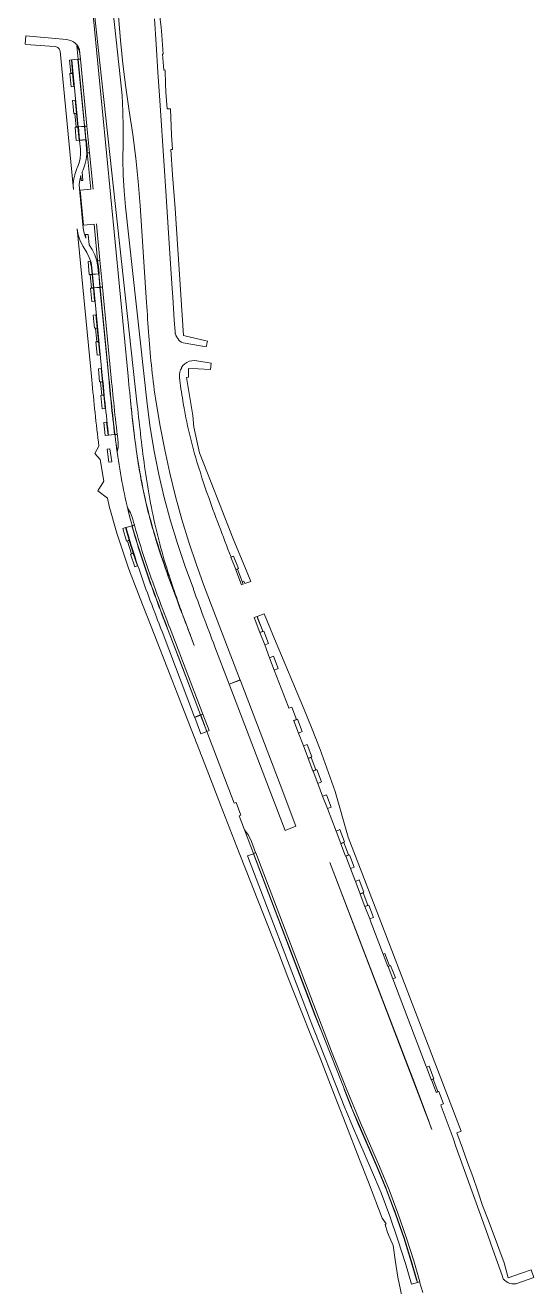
# Model space of a CAD drawing. Header units: metres. Extents: x 105146 to 106170, y 111783 to 118163.
# Drawn here: x 105867.2 to 106067.1, y 116842.4 to 117338.6 of the extents above; entities that cross this region are included whole.
import ezdxf

# ---------------------------------------------------------------- set-up
doc = ezdxf.new("R2010")
doc.units = ezdxf.units.M
doc.layers.add('20-EP-ZONA-DURA', color=253, linetype='CONTINUOUS', lineweight=13)
doc.layers.add('20-EP-ZONA-VERDE', color=84, linetype='CONTINUOUS', lineweight=13)

msp = doc.modelspace()

# ---------------------------------------------------------------- linework, layer by layer
at = {"layer": '20-EP-ZONA-DURA'}
for points in [[(105920.0545, 117343.0961), (105920.6301, 117337.6611), (105920.7547, 117336.3543), (105921.4351, 117327.2285), (105921.1321, 117327.1921), (105921.7041, 117320.9531), (105922.1319, 117320.9963), (105922.1641, 117320.6781), (105922.3111, 117315.6671), (105922.4771, 117312.2391), (105922.9501, 117305.6497), (105924.3111, 117305.7131), (105924.7291, 117295.3011), (105925.0705, 117289.6699), (105924.3971, 117289.6291), (105925.1391, 117279.7851), (105926.0921, 117266.5481), (105929.4421, 117216.5021), (105938.8661, 117214.2585), (105938.6439, 117213.3259), (105938.5957, 117213.1319), (105938.3639, 117212.0646), (105930.0431, 117213.5037), (105929.3415, 117213.6783), (105928.6725, 117213.9522), (105928.0499, 117214.3197), (105927.4869, 117214.7732), (105927.4621, 117215.0146), (105927.4563, 117215.0459), (105927.4457, 117215.0758), (105927.4304, 117215.1037), (105927.411, 117215.1289), (105927.2861, 117215.2659), (105927.1657, 117215.4088), (105927.054, 117215.552), (105926.947, 117215.7007), (105926.8454, 117215.8539), (105926.7489, 117216.0123), (105926.6602, 117216.171), (105926.5762, 117216.3361), (105926.5, 117216.5011), (105926.4292, 117216.6711), (105926.365, 117216.8437), (105926.3082, 117217.0164), (105926.2575, 117217.1927), (105926.2134, 117217.3716), (105926.1762, 117217.5519), (105926.1464, 117217.7309), (105926.1228, 117217.9157), (105926.1064, 117218.1005), (105925.7967, 117222.6053), (105925.4926, 117227.1129), (105925.1945, 117231.6211), (105924.9749, 117234.973), (105924.2041, 117246.7405), (105922.4645, 117273.3016), (105921.8107, 117283.2804), (105920.1245, 117309.0252), (105919.4028, 117320.0458), (105918.6809, 117331.0674), (105918.0273, 117341.046)], [(106015.7831, 116836.2583), (106013.6571, 116846.1757), (106012.7583, 116852.1113), (106011.7969, 116858.6589), (106009.6335, 116863.7957), (106008.6921, 116866.9143), (106009.0181, 116867.1655), (106007.5691, 116869.4473), (106002.0881, 116883.5557), (105998.5891, 116892.4967), (105993.1847, 116906.4071), (105987.8303, 116920.1929), (105983.2117, 116932.0659), (105979.4897, 116941.3479), (105975.9621, 116950.3245), (105970.4787, 116964.2263), (105966.7767, 116973.8341), (105958.6003, 116994.5347), (105954.0719, 117006.1795), (105951.3593, 117013.0991), (105945.8459, 117027.2909), (105944.0337, 117031.9003), (105938.6683, 117045.5365), (105936.5899, 117050.9077), (105928.7391, 117071.0993), (105925.1151, 117080.5661), (105917.8661, 117099.1381), (105912.4351, 117113.1271), (105911.7539, 117114.8677), (105907.9261, 117124.6501), (105903.2651, 117138.7881), (105900.2631, 117149.4801), (105899.5435, 117152.5815), (105895.8289, 117155.4161), (105898.1069, 117159.2363), (105896.6943, 117167.8133), (105894.5691, 117170.1189), (105896.2173, 117172.9585), (105896.0007, 117174.6185), (105895.7917, 117176.2757), (105895.5895, 117177.9297), (105895.3939, 117179.5803), (105895.2043, 117181.2279), (105895.0201, 117182.8719), (105894.8409, 117184.5127), (105894.6663, 117186.1499), (105894.4957, 117187.7837), (105894.3289, 117189.4137), (105894.1651, 117191.0401), (105894.0039, 117192.6627), (105893.8455, 117194.2759), (105893.6881, 117195.8929), (105893.5321, 117197.5063), (105893.3769, 117199.1155), (105887.6501, 117258.5017), (105888.0685, 117256.0896), (105888.8456, 117253.768), (105889.9637, 117251.5901), (105891.4703, 117249.1323), (105892.4228, 117247.2771), (105893.0848, 117245.2995), (105893.4413, 117243.2447), (105893.6949, 117240.6147), (105896.0837, 117240.8451), (105895.8301, 117243.4751), (105895.4116, 117245.8872), (105894.6345, 117248.2086), (105893.5165, 117250.3865), (105892.3713, 117252.2548), (105891.9793, 117256.3215), (105890.8849, 117256.2159), (105891.0228, 117254.7849), (105890.3846, 117256.7219), (105890.0389, 117258.7319), (105888.5493, 117274.1781), (105888.4926, 117275.9376), (105888.6603, 117277.69), (105889.0498, 117279.4069), (105889.2379, 117277.4559), (105889.9347, 117277.5231), (105889.6046, 117280.9453), (105889.7275, 117281.2237), (105889.9601, 117281.7347), (105890.7106, 117283.7164), (105891.196, 117285.7791), (105891.4081, 117287.8876), (105891.3431, 117290.0057), (105891.0059, 117293.5007), (105888.6181, 117293.2704), (105888.9541, 117289.7753), (105889.0095, 117287.971), (105888.8289, 117286.175), (105888.4154, 117284.4178), (105887.7761, 117282.7297), (105887.5433, 117282.2187), (105886.7928, 117280.237), (105886.3075, 117278.1742), (105886.0955, 117276.0658), (105886.1606, 117273.9477), (105880.9173, 117328.3195), (105880.8528, 117328.6685), (105880.729, 117329.0011), (105880.5497, 117329.3073), (105880.3203, 117329.5781), (105880.0477, 117329.8053), (105879.74, 117329.982), (105879.4064, 117330.103), (105879.0569, 117330.1647), (105876.8063, 117330.3633), (105869.3891, 117330.8771), (105867.2397, 117331.0753), (105867.5238, 117334.3495), (105883.5015, 117332.9023), (105884.4512, 117332.7386), (105885.3624, 117332.4249), (105886.2116, 117331.9694), (105886.977, 117331.3839), (105887.6387, 117330.6833), (105888.1798, 117329.8859), (105888.5862, 117329.0121), (105888.5862, 117329.0121), (105888.7316, 117327.5), (105888.3468, 117329.0772), (105887.5399, 117330.4859), (105888.0435, 117325.2621), (105888.9321, 117325.3477), (105888.7335, 117327.4835), (105888.9491, 117325.2489), (105888.9388, 117325.2479), (105888.9371, 117325.2653), (105888.0413, 117325.1789), (105890.9511, 117295.0047), (105892.9732, 117274.0339), (105888.7638, 117273.6347), (105890.09, 117259.8841), (105894.2971, 117260.3028), (105895.6734, 117246.0295), (105895.5839, 117246.0209), (105895.7364, 117245.3762), (105896.709, 117235.2892), (105899.5845, 117205.4691), (105900.1303, 117199.8099), (105900.2853, 117198.2025), (105900.4411, 117196.5931), (105900.5979, 117194.9815), (105900.7559, 117193.3723), (105900.9163, 117191.7581), (105901.0789, 117190.1421), (105901.2447, 117188.5243), (105901.4137, 117186.9047), (105901.5865, 117185.2837), (105901.7637, 117183.6609), (105901.9457, 117182.0365), (105902.1329, 117180.4107), (105902.3257, 117178.7835), (105902.5247, 117177.1551), (105902.7121, 117175.6703), (105902.7303, 117175.5253), (105902.9431, 117173.8943), (105903.1633, 117172.2625), (105903.3917, 117170.6295), (105903.6285, 117168.9957), (105903.8743, 117167.3611), (105904.1295, 117165.7259), (105904.3947, 117164.0903), (105904.6703, 117162.4541), (105904.9567, 117160.8179), (105905.2545, 117159.1815), (105905.5641, 117157.5453), (105905.8857, 117155.9093), (105906.2203, 117154.2739), (105906.5681, 117152.6391), (105906.9295, 117151.0051), (105907.3051, 117149.3725), (105907.6945, 117147.7433), (105908.0973, 117146.1189), (105908.1909, 117145.7541), (105908.5125, 117144.4999), (105908.9401, 117142.8863), (105909.3791, 117141.2779), (105909.8293, 117139.6745), (105910.2901, 117138.0765), (105910.7611, 117136.4835), (105911.2417, 117134.8955), (105911.7313, 117133.3125), (105912.2297, 117131.7343), (105912.7363, 117130.1609), (105912.7513, 117130.1195), (105913.2505, 117128.5921), (105913.2657, 117128.5509), (105913.7732, 117127.0283), (105913.7871, 117126.9867), (105914.3012, 117125.4684), (105914.3153, 117125.4269), (105914.8357, 117123.913), (105914.8499, 117123.8715), (105915.3758, 117122.3618), (105915.3903, 117122.3201), (105915.9214, 117120.8145), (105915.9361, 117120.7729), (105916.4719, 117119.2712), (105916.4867, 117119.2297), (105917.0269, 117117.7318), (105917.0419, 117117.6903), (105917.3535, 117116.8343), (105917.3828, 117116.7541), (105917.6011, 117116.1545), (105918.1639, 117114.6221), (105918.7297, 117113.0931), (105919.2983, 117111.5673), (105919.8691, 117110.0445), (105920.4419, 117108.5247), (105921.0159, 117107.0075), (105921.5921, 117105.4901), (105922.1675, 117103.9789), (105922.7427, 117102.4699), (105923.3179, 117100.9625), (105927.9914, 117088.7169), (105936.1495, 117067.3409), (105936.1853, 117067.2475), (105938.6383, 117060.8197), (105938.6581, 117060.7683), (105949.3781, 117032.6795), (105950.0787, 117032.947), (105952.0042, 117027.9018), (105951.3035, 117027.6343), (105953.4165, 117022.0979), (105956.9373, 117012.8729), (105956.9729, 117012.7795), (105957.2441, 117012.0689), (105967.9496, 116984.0181), (105978.6744, 116955.9169), (105981.1979, 116949.3049), (105983.4322, 116943.4504), (105981.1047, 116949.2685), (105956.8795, 117012.7437), (105954.6371, 117011.8879), (105978.8637, 116948.4095), (105978.8763, 116948.3775), (105993.0999, 116912.1529), (105993.3333, 116911.5719), (105995.8745, 116905.6025), (106003.3141, 116888.3493), (106007.0514, 116879.3152), (106010.5184, 116870.174), (106013.7122, 116860.9338), (106016.6299, 116851.6027), (106019.0475, 116843.4471), (106021.3485, 116844.1291), (106020.9263, 116845.5535), (106018.9309, 116852.2849), (106015.9919, 116861.6841), (106012.7748, 116870.9918), (106009.2825, 116880.1997), (106005.5179, 116889.2997), (105998.0783, 116906.5529), (105995.5461, 116912.5017), (105995.3405, 116913.0129), (105992.5691, 116920.2004), (105994.3104, 116915.9697), (105995.4339, 116913.0487), (105995.6381, 116912.5403), (105998.1701, 116906.5925), (106000.8997, 116900.2625), (106005.6099, 116889.3393), (106009.0612, 116881.0252), (106009.0765, 116880.9868), (106012.2858, 116872.6205), (106012.2966, 116872.5913), (106015.8201, 116862.5213), (106015.8287, 116862.4951), (106019.0267, 116852.3133), (106021.0223, 116845.5819), (106021.4445, 116844.1575), (106022.1688, 116844.3722), (106023.4231, 116840.1549)]]:
    msp.add_lwpolyline(points, dxfattribs=at)
for points in [[(105885.8647, 117319.7275), (105885.3657, 117324.9033), (105884.6689, 117324.8361), (105885.1681, 117319.6603), (105885.8647, 117319.7275)], [(105885.5647, 117324.9225), (105888.0987, 117298.6451), (105890.4877, 117298.8759), (105887.9537, 117325.1529), (105885.5647, 117324.9225)], [(105886.3735, 117314.4519), (105885.8743, 117319.6277), (105884.7799, 117319.5223), (105885.2791, 117314.3463), (105886.3735, 117314.4519)], [(105886.2965, 117303.7953), (105887.3911, 117303.9007), (105886.8919, 117309.0767), (105885.7975, 117308.9711), (105886.2965, 117303.7953)], [(105887.8997, 117298.6253), (105887.4007, 117303.8011), (105886.7039, 117303.7341), (105887.2029, 117298.5581), (105887.8997, 117298.6253)], [(105888.4085, 117293.3497), (105887.9093, 117298.5257), (105886.8149, 117298.4201), (105887.3141, 117293.2441), (105888.4085, 117293.3497)], [(105890.4969, 117298.7759), (105888.1081, 117298.5457), (105888.6071, 117293.3699), (105890.9961, 117293.6003), (105890.4969, 117298.7759)], [(105893.8796, 117274.1199), (105893.8691, 117274.1189), (105892.4902, 117288.4197), (105892.5005, 117288.4207), (105893.8796, 117274.1199)], [(105896.5801, 117246.1169), (105896.5692, 117246.1158), (105895.1927, 117260.3919), (105895.2034, 117260.393), (105896.5801, 117246.1169)], [(105892.4015, 117240.4889), (105893.4959, 117240.5945), (105893.2421, 117243.2255), (105892.7551, 117245.7481), (105891.9023, 117245.6649), (105892.4015, 117240.4889)], [(105894.0047, 117235.3189), (105893.5055, 117240.4949), (105892.8087, 117240.4277), (105893.3079, 117235.2517), (105894.0047, 117235.3189)], [(105896.0931, 117240.7455), (105893.7041, 117240.5151), (105894.2031, 117235.3395), (105896.5921, 117235.5699), (105896.0931, 117240.7455)], [(105894.5133, 117230.0433), (105894.0143, 117235.2193), (105892.9197, 117235.1139), (105893.4189, 117229.9379), (105894.5133, 117230.0433)], [(105896.6021, 117235.4703), (105894.2131, 117235.2399), (105897.6569, 117199.5285), (105897.8121, 117197.9203), (105897.9679, 117196.3095), (105898.1249, 117194.6959), (105898.2831, 117193.0853), (105898.4437, 117191.4679), (105898.6069, 117189.8481), (105898.7729, 117188.2259), (105898.9425, 117186.6011), (105899.1161, 117184.9741), (105899.2939, 117183.3447), (105899.4767, 117181.7131), (105899.6649, 117180.0793), (105899.8587, 117178.4435), (105899.9917, 117177.3553), (105902.3739, 117177.6465), (105902.2415, 117178.7303), (105902.0487, 117180.3579), (105901.8615, 117181.9839), (105901.6795, 117183.6085), (105901.5023, 117185.2315), (105901.3293, 117186.8529), (105901.1603, 117188.4727), (105900.9945, 117190.0907), (105900.8317, 117191.7067), (105900.6715, 117193.3211), (105900.5135, 117194.9305), (105900.3567, 117196.5419), (105900.2009, 117198.1515), (105900.0459, 117199.7591), (105896.6021, 117235.4703)], [(105894.4363, 117219.3867), (105895.5309, 117219.4923), (105895.0317, 117224.6683), (105893.9373, 117224.5627), (105894.4363, 117219.3867)], [(105896.0395, 117214.2169), (105895.5403, 117219.3927), (105894.8437, 117219.3257), (105895.3427, 117214.1497), (105896.0395, 117214.2169)], [(105896.1255, 117213.3248), (105896.0505, 117214.1203), (105895.866, 117214.0996), (105894.9547, 117214.0117), (105895.3118, 117210.3096), (105895.4463, 117208.8359), (105895.4539, 117208.8357), (105896.5483, 117208.9413), (105896.1255, 117213.3248)], [(105940.3426, 117205.6334), (105940.0323, 117203.2023), (105935.1611, 117203.3971), (105931.4601, 117203.5451), (105931.3471, 117200.1791), (105930.6759, 117200.0683), (105933.1177, 117185.1385), (105933.4923, 117180.5503), (105935.6685, 117170.3651), (105940.2465, 117158.7445), (105943.5607, 117150.3051), (105949.0027, 117136.5579), (105954.4397, 117123.3471), (105955.885, 117119.8587), (105953.5489, 117118.9646), (105953.1311, 117119.9729), (105952.5508, 117119.7325), (105950.6489, 117124.6959), (105949.9951, 117124.4455), (105949.9693, 117124.5129), (105951.0835, 117124.9695), (105949.1271, 117129.7878), (105948.0989, 117129.3955), (105946.8997, 117132.5258), (105946.2997, 117134.092), (105945.7009, 117135.6568), (105945.1038, 117137.22), (105944.5103, 117138.7782), (105943.9184, 117140.338), (105943.3297, 117141.8968), (105942.7446, 117143.4548), (105942.1636, 117145.0124), (105941.5872, 117146.5693), (105941.016, 117148.1261), (105940.4502, 117149.6827), (105939.8905, 117151.2392), (105939.3373, 117152.7963), (105938.791, 117154.3533), (105938.2523, 117155.9111), (105937.7216, 117157.4693), (105937.1993, 117159.0281), (105936.6859, 117160.5881), (105936.1818, 117162.1488), (105935.7883, 117163.3929), (105935.6878, 117163.7106), (105935.2042, 117165.2736), (105934.7311, 117166.8377), (105934.2697, 117168.4032), (105933.8199, 117169.9698), (105933.3826, 117171.5381), (105932.958, 117173.1075), (105932.5466, 117174.6786), (105932.1492, 117176.2511), (105931.7657, 117177.8258), (105931.3973, 117179.4006), (105931.044, 117180.9771), (105930.8749, 117181.7674), (105930.7058, 117182.5578), (105930.3819, 117184.1432), (105930.0722, 117185.7333), (105929.7761, 117187.3282), (105929.6933, 117187.7906), (105929.6345, 117188.1273), (105929.4747, 117189.0348), (105929.3199, 117189.9426), (105929.1699, 117190.8512), (105928.9795, 117192.0403), (105928.7957, 117193.2303), (105928.6185, 117194.4214), (105928.4478, 117195.6134), (105928.2964, 117196.7079), (105928.1496, 117197.8031), (105928.0073, 117198.8989), (105927.87, 117199.9917), (105927.8478, 117200.2022), (105927.8336, 117200.4078), (105927.8266, 117200.6165), (105927.8271, 117200.8225), (105927.8351, 117201.0313), (105927.8505, 117201.2392), (105927.8735, 117201.447), (105927.9034, 117201.6508), (105927.9407, 117201.8538), (105927.9851, 117202.0556), (105928.0373, 117202.2575), (105928.0969, 117202.458), (105928.1629, 117202.6539), (105928.2354, 117202.8464), (105928.3165, 117203.0404), (105928.4026, 117203.227), (105928.4974, 117203.4148), (105928.5985, 117203.5982), (105928.6111, 117203.6257), (105928.6193, 117203.6548), (105928.6231, 117203.6849), (105928.6223, 117203.7151), (105928.5956, 117203.9747), (105929.2071, 117204.7635), (105929.9408, 117205.44), (105930.7766, 117205.9855), (105931.6912, 117206.385), (105932.6594, 117206.6272), (105933.6543, 117206.7057), (105934.6485, 117206.6181), (105940.3426, 117205.6334)], [(105896.4713, 117198.2847), (105897.5657, 117198.3903), (105897.0667, 117203.5663), (105895.9719, 117203.4607), (105896.4713, 117198.2847)], [(105898.0791, 117193.1161), (105897.5755, 117198.2907), (105896.8785, 117198.2239), (105897.3825, 117193.0483), (105898.0791, 117193.1161)], [(105898.6115, 117187.8471), (105898.0885, 117193.0209), (105896.9941, 117192.9101), (105897.5179, 117187.7365), (105898.6115, 117187.8471)], [(105923.0515, 117123.2975), (105923.4935, 117122.0589), (105923.7793, 117122.1501), (105923.8285, 117121.9969), (105923.8791, 117121.8403), (105924.2063, 117120.8321), (105924.3327, 117120.4446), (105924.5367, 117119.8247), (105924.833, 117118.9292), (105924.8443, 117118.8956), (105925.1328, 117118.0344), (105925.3628, 117117.3503), (105925.4342, 117117.1401), (105925.7383, 117116.2475), (105925.8885, 117115.8083), (105926.0446, 117115.355), (105926.3962, 117114.3388), (105926.4203, 117114.2694), (105926.7509, 117113.3233), (105926.9578, 117112.7336), (105927.1078, 117112.3086), (105927.4669, 117111.295), (105927.5005, 117111.2006), (105927.8288, 117110.2822), (105928.0481, 117109.6708), (105928.2073, 117109.2291), (105928.588, 117108.1771), (105928.6004, 117108.1429), (105928.9714, 117107.1257), (105929.1571, 117106.6184), (105929.3566, 117106.0752), (105929.7174, 117105.096), (105929.8395, 117104.7661), (105930.2809, 117103.5758), (105930.3247, 117103.4579), (105930.8123, 117102.1509), (105930.8471, 117102.0576), (105931.3021, 117100.8445), (105931.4161, 117100.5415), (105931.8919, 117099.2789), (105931.9871, 117099.0273), (105932.4841, 117097.7144), (105932.5597, 117097.5147), (105933.1345, 117096.0025), (105933.6696, 117094.5956), (105930.426, 117103.0918), (105929.2389, 117106.2064), (105928.0545, 117109.3221), (105927.4645, 117110.8805), (105926.8774, 117112.4398), (105926.2286, 117114.1738), (105925.5839, 117115.9093), (105924.9434, 117117.6463), (105924.4349, 117119.0371), (105923.9305, 117120.4295), (105923.4303, 117121.8234), (105922.836, 117123.498), (105922.2486, 117125.1751), (105921.6683, 117126.8546), (105921.1673, 117128.3263), (105920.6732, 117129.8), (105920.1862, 117131.2766), (105919.782, 117132.5212), (105919.3833, 117133.7676), (105918.9902, 117135.0158), (105918.6027, 117136.2657), (105918.2556, 117137.4039), (105917.9145, 117138.543), (105917.5789, 117139.6842), (105917.2488, 117140.8269), (105916.8962, 117142.0731), (105916.5508, 117143.3213), (105916.2127, 117144.5715), (105915.8819, 117145.8236), (105915.5817, 117146.988), (105915.2889, 117148.1539), (105915.0033, 117149.3223), (105914.7251, 117150.4922), (105914.4541, 117151.6637), (105914.1906, 117152.837), (105913.9344, 117154.0118), (105913.6855, 117155.1883), (105913.4252, 117156.457), (105913.1723, 117157.7271), (105912.9267, 117158.9987), (105912.6885, 117160.2723), (105912.4761, 117161.4421), (105912.2694, 117162.6135), (105912.0685, 117163.7859), (105911.8733, 117164.9593), (105911.6647, 117166.2512), (105911.4618, 117167.544), (105911.2647, 117168.8377), (105911.0735, 117170.1323), (105910.8534, 117171.6712), (105910.6406, 117173.2111), (105910.4352, 117174.7521), (105910.2082, 117176.5148), (105909.9888, 117178.2779), (105909.7766, 117180.0423), (105909.605, 117181.5131), (105909.4378, 117182.9845), (105909.2749, 117184.4565), (105909.0763, 117186.2971), (105908.8821, 117188.1382), (105908.6923, 117189.9797), (105908.6053, 117190.8635), (105908.7697, 117189.2593), (105908.9371, 117187.6557), (105909.1081, 117186.0523), (105909.1246, 117185.9007), (105909.2831, 117184.4495), (105909.4625, 117182.8471), (105909.569, 117181.9223), (105909.6469, 117181.2455), (105909.8367, 117179.6445), (105909.9228, 117178.9399), (105910.0323, 117178.0443), (105910.1589, 117177.0407), (105910.2341, 117176.4449), (105910.4425, 117174.8463), (105910.5481, 117174.0637), (105910.6581, 117173.2489), (105910.8815, 117171.6525), (105911.1127, 117170.0573), (105911.2345, 117169.2467), (105911.3523, 117168.4633), (105911.6009, 117166.8709), (105911.8589, 117165.2799), (105912.1265, 117163.6907), (105912.4043, 117162.1033), (105912.621, 117160.9125), (105912.6929, 117160.5177), (105912.9047, 117159.3983), (105912.9925, 117158.9343), (105913.3033, 117157.3533), (105913.6263, 117155.7745), (105913.9365, 117154.3159), (105913.9615, 117154.1985), (105913.9937, 117154.0529), (105914.3097, 117152.6253), (105914.6707, 117151.0551), (105915.0453, 117149.4881), (105915.2418, 117148.6955), (105915.4331, 117147.9241), (105915.4855, 117147.7199), (105915.8335, 117146.3633), (105916.2461, 117144.8057), (105916.6705, 117143.2513), (105917.1061, 117141.6997), (105917.5527, 117140.1513), (105918.0095, 117138.6059), (105918.4763, 117137.0633), (105918.9527, 117135.5235), (105919.4379, 117133.9867), (105919.9319, 117132.4523), (105920.1295, 117131.8495), (105920.4341, 117130.9207), (105920.9439, 117129.3915), (105921.4609, 117127.8647), (105921.9849, 117126.3401), (105922.5151, 117124.8177), (105923.0515, 117123.2975)], [(105899.7931, 117177.3311), (105899.1877, 117182.4957), (105898.0953, 117182.3675), (105898.2643, 117180.9279), (105898.6977, 117177.1899), (105899.7426, 117177.3252), (105899.7837, 117177.33), (105899.7931, 117177.3311)], [(105899.3943, 117171.8477), (105900.1415, 117166.7017), (105901.2285, 117166.8595), (105900.4859, 117172.0061), (105899.3943, 117171.8477)], [(105906.8561, 117141.0409), (105906.9849, 117140.5693), (105907.4399, 117138.9489), (105907.9053, 117137.3345), (105908.3809, 117135.7257), (105908.8661, 117134.1227), (105909.3603, 117132.5253), (105909.8629, 117130.9335), (105910.3737, 117129.3471), (105910.8919, 117127.7661), (105911.4173, 117126.1903), (105911.9493, 117124.6197), (105912.4873, 117123.0539), (105913.0309, 117121.4931), (105913.5799, 117119.9371), (105914.1335, 117118.3857), (105914.6913, 117116.8385), (105915.2531, 117115.2959), (105915.8181, 117113.7573), (105916.3861, 117112.2227), (105916.9565, 117110.6921), (105917.5291, 117109.1651), (105918.1031, 117107.6415), (105918.6783, 117106.1215), (105919.2557, 117104.6007), (105919.8315, 117103.0881), (105920.4071, 117101.5785), (105920.9823, 117100.0711), (105933.8139, 117066.4495), (105936.0561, 117067.3053), (105923.2245, 117100.9269), (105922.6493, 117102.4341), (105922.0739, 117103.9431), (105921.4987, 117105.4545), (105920.9225, 117106.9721), (105920.3483, 117108.4893), (105919.7757, 117110.0093), (105919.2047, 117111.5323), (105918.6359, 117113.0583), (105918.0699, 117114.5875), (105917.5071, 117116.1201), (105916.9479, 117117.6561), (105916.3925, 117119.1959), (105915.8417, 117120.7395), (105915.2959, 117122.2871), (105914.7553, 117123.8387), (105914.2207, 117125.3945), (105913.6923, 117126.9547), (105913.1707, 117128.5193), (105912.6563, 117130.0887), (105912.1495, 117131.6625), (105911.6509, 117133.2413), (105911.1611, 117134.8249), (105910.6803, 117136.4135), (105910.2093, 117138.0071), (105909.7483, 117139.6059), (105909.2979, 117141.2097), (105909.1713, 117141.6731), (105906.8561, 117141.0409)], [(105907.0383, 117135.6865), (105908.0945, 117135.9891), (105906.6625, 117140.9881), (105905.6057, 117140.6853), (105907.0383, 117135.6865)], [(105908.9815, 117130.7397), (105909.6493, 117130.9457), (105908.1159, 117135.9145), (105907.4483, 117135.7085), (105908.9815, 117130.7397)], [(105911.2949, 117125.9285), (105909.6735, 117130.8691), (105908.8892, 117130.6116), (105908.6251, 117130.5319), (105910.2507, 117125.5863), (105910.631, 117125.7105), (105911.2914, 117125.9263), (105911.2949, 117125.9285)], [(105961.1615, 117107.1019), (105965.2069, 117097.2929), (105976.8371, 117069.4899), (105979.7717, 117062.3799), (105983.0757, 117053.7745), (105988.9847, 117037.1589), (105994.1679, 117019.1973), (106006.9685, 116985.9225), (106038.5431, 116903.5825), (106036.8235, 116903.0047), (106039.0479, 116896.9221), (106041.0549, 116891.2989), (106042.0643, 116888.5195), (106043.0739, 116885.7399), (106045.1251, 116880.0241), (106046.9925, 116874.4403), (106049.2111, 116868.7781), (106051.2407, 116863.1829), (106052.2891, 116860.3369), (106053.3373, 116857.4909), (106055.5059, 116851.8861), (106057.0073, 116845.9633), (106062.2077, 116847.7643), (106066.0001, 116849.0721), (106067.0783, 116846.0112), (106060.7957, 116843.8189), (106060.0228, 116843.6169), (106059.2276, 116843.5406), (106058.4305, 116843.5919), (106057.6516, 116843.7696), (106056.911, 116844.069), (106056.2276, 116844.4825), (106055.6187, 116844.9996), (106055.1, 116845.6071), (106054.6292, 116846.9229), (106050.9718, 116857.1453), (106048.9975, 116862.6635), (106036.4772, 116897.6588), (106035.3436, 116900.8163), (106034.2029, 116903.9714), (106033.0551, 116907.124), (106031.9004, 116910.274), (106030.7386, 116913.4214), (106030.5393, 116913.9593), (106031.5777, 116914.3485), (106029.7525, 116919.2177), (106028.7229, 116918.8317), (106028.6885, 116918.9233), (106029.3437, 116919.1701), (106027.5105, 116924.0363), (106026.8551, 116923.7895), (106026.8199, 116923.8829), (106027.8491, 116924.2707), (106025.9979, 116929.1301), (106024.9705, 116928.7387), (106024.8249, 116929.1191), (106011.6629, 116963.4753), (106012.6901, 116963.8689), (106010.8295, 116968.7245), (106009.8027, 116968.3311), (106009.7665, 116968.4241), (106010.4201, 116968.6749), (106008.5599, 116973.5307), (106007.9061, 116973.2803), (106003.2011, 116985.563), (106002.6119, 116987.1013), (106004.1119, 116987.6579), (106002.2513, 116992.5137), (106000.7577, 116991.9413), (106000.7199, 116992.0397), (106001.8423, 116992.4641), (105999.9821, 116997.3199), (105998.8615, 116996.8907), (105998.8257, 116996.9841), (106000.3195, 116997.5563), (105998.4591, 117002.4121), (105996.9655, 117001.8399), (105995.0337, 117006.8823), (105996.5273, 117007.4547), (105994.6671, 117012.3105), (105993.1733, 117011.7383), (105993.1375, 117011.8317), (105994.2581, 117012.2611), (105992.3979, 117017.1169), (105991.2773, 117016.6877), (105991.2415, 117016.7809), (105992.7353, 117017.3533), (105990.8749, 117022.2091), (105989.3813, 117021.6369), (105985.9827, 117030.5081), (105987.4763, 117031.0803), (105985.6161, 117035.9363), (105984.1223, 117035.3641), (105982.1909, 117040.4067), (105983.6847, 117040.9791), (105981.8239, 117045.8347), (105980.3303, 117045.2623), (105980.2945, 117045.3559), (105981.4151, 117045.7851), (105979.5547, 117050.6411), (105978.4341, 117050.2117), (105978.3985, 117050.3051), (105979.8921, 117050.8773), (105978.0317, 117055.7333), (105976.5381, 117055.1609), (105974.6063, 117060.2035), (105976.0999, 117060.7759), (105974.2397, 117065.6317), (105972.7461, 117065.0595), (105972.7103, 117065.1529), (105973.8307, 117065.5821), (105971.9705, 117070.4379), (105970.8499, 117070.0087), (105970.5425, 117070.811), (105965.1261, 117084.9499), (105966.6197, 117085.5221), (105964.7593, 117090.3779), (105963.2657, 117089.8057), (105961.3339, 117094.8483), (105962.8275, 117095.4205), (105960.9673, 117100.2763), (105959.4737, 117099.7041), (105959.4379, 117099.7975), (105960.5583, 117100.2267), (105958.6981, 117105.0827), (105958.3407, 117106.0159), (105961.1615, 117107.1019)], [(105973.6244, 117023.5574), (105969.3222, 117021.9299), (105963.081, 117038.2824), (105947.3808, 117079.4201), (105951.6785, 117081.0604), (105967.3786, 117039.9228), (105973.6244, 117023.5574)], [(105936.0919, 117067.2117), (105933.8497, 117066.3561), (105936.3029, 117059.9285), (105938.5449, 117060.7841), (105936.0919, 117067.2117)], [(106026.809, 116904.8422), (106026.9912, 116904.3418), (106026.2274, 116906.396), (106025.2765, 116908.9339), (106024.3194, 116911.4697), (106023.3562, 116914.0029), (105986.9836, 117009.3069), (106018.6149, 116926.7405), (106019.8064, 116923.6199), (106020.9909, 116920.4968), (106022.1685, 116917.3711), (106023.3391, 116914.2428), (106024.5027, 116911.1118), (106025.6593, 116907.9783), (106026.809, 116904.8422)]]:
    msp.add_lwpolyline(points, close=True, dxfattribs=at)
at = {"layer": '20-EP-ZONA-VERDE'}
for points in [[(105903.9033, 117342.0445), (105904.6332, 117332.7159), (105905.5813, 117323.4057), (105906.747, 117314.1204), (105908.1297, 117304.8653), (105909.5109, 117295.6193), (105910.6754, 117286.3437), (105911.6225, 117277.0434), (105912.3517, 117267.7231), (105914.5007, 117235.3925), (105914.8899, 117229.5385), (105914.9991, 117227.8969), (105915.1089, 117226.2553), (105915.2197, 117224.6137), (105915.3319, 117222.9721), (105915.4463, 117221.3307), (105915.5631, 117219.6893), (105915.6831, 117218.0481), (105915.8065, 117216.4071), (105915.9341, 117214.7665), (105916.0663, 117213.1261), (105916.2035, 117211.4859), (105916.3465, 117209.8463), (105916.4955, 117208.2071), (105916.6509, 117206.5685), (105916.8137, 117204.9305), (105916.9841, 117203.2931), (105917.1625, 117201.6567), (105917.3495, 117200.0211), (105917.5459, 117198.3865), (105917.7517, 117196.7531), (105917.9679, 117195.1209), (105918.1945, 117193.4901), (105918.4323, 117191.8609), (105918.6817, 117190.2333), (105918.6895, 117190.1847), (105920.2428, 117180.8812), (105922.0329, 117171.6205), (105924.0586, 117162.4084), (105926.3187, 117153.2509), (105928.8027, 117144.2236), (105931.5345, 117135.268), (105934.5121, 117126.391), (105937.7333, 117117.5997), (105951.7001, 117081.0033), (105947.4025, 117079.3631), (105941.7719, 117094.1165), (105941.1969, 117095.6231), (105940.6227, 117097.1293), (105940.0495, 117098.6347), (105939.4787, 117100.1381), (105938.9091, 117101.6425), (105938.3421, 117103.1465), (105937.7777, 117104.6507), (105937.2165, 117106.1549), (105936.6589, 117107.6595), (105936.1051, 117109.1643), (105935.5557, 117110.6697), (105935.0109, 117112.1759), (105934.4715, 117113.6829), (105933.9375, 117115.1907), (105933.4095, 117116.6997), (105933.3423, 117116.8937), (105930.0669, 117125.7402), (105927.0562, 117134.68), (105924.3129, 117143.7055), (105921.8393, 117152.8089), (105919.6809, 117161.9135), (105917.8455, 117171.0885), (105916.3353, 117180.3227), (105915.1523, 117189.6047), (105906.6577, 117267.1519), (105906.0863, 117273.3738), (105905.7331, 117279.6117), (105905.5986, 117285.8581), (105905.6829, 117292.1049), (105905.7674, 117298.3665), (105905.6326, 117304.6268), (105905.2786, 117310.8785), (105904.7059, 117317.1139), (105897.5439, 117382.4965)], [(105892.6993, 117358.7633), (105911.2753, 117189.1799), (105911.2753, 117189.1799), (105911.4513, 117187.5757), (105911.6275, 117185.9703), (105911.8049, 117184.3643), (105911.9833, 117182.7593), (105912.1637, 117181.1521), (105912.3465, 117179.5441), (105912.5319, 117177.9355), (105912.7203, 117176.3261), (105912.9123, 117174.7163), (105913.1083, 117173.1059), (105913.3087, 117171.4951), (105913.5139, 117169.8839), (105913.7245, 117168.2725), (105913.9407, 117166.6607), (105914.1629, 117165.0489), (105914.3919, 117163.4369), (105914.6277, 117161.8249), (105914.8711, 117160.2131), (105915.1223, 117158.6013), (105915.3817, 117156.9901), (105915.6499, 117155.3791), (105915.9273, 117153.7687), (105916.2143, 117152.1591), (105916.5111, 117150.5503), (105916.8185, 117148.9425), (105917.1369, 117147.3357), (105917.4665, 117145.7301), (105917.8077, 117144.1261), (105918.1611, 117142.5237), (105918.5271, 117140.9231), (105918.9061, 117139.3247), (105919.2981, 117137.7293), (105919.7025, 117136.1381), (105920.1189, 117134.5509), (105920.5469, 117132.9677), (105920.9861, 117131.3887), (105921.4357, 117129.8137), (105921.8957, 117128.2427), (105922.3653, 117126.6755), (105922.8443, 117125.1121), (105923.3321, 117123.5525), (105923.7793, 117122.1501), (105923.4935, 117122.0589), (105923.0515, 117123.2975), (105922.5151, 117124.8177), (105921.9849, 117126.3401), (105921.4609, 117127.8647), (105920.9439, 117129.3915), (105920.4341, 117130.9207), (105919.9319, 117132.4523), (105919.4379, 117133.9867), (105918.9527, 117135.5235), (105918.4763, 117137.0633), (105918.0095, 117138.6059), (105917.5527, 117140.1513), (105917.1061, 117141.6997), (105916.6705, 117143.2513), (105916.2461, 117144.8057), (105915.8335, 117146.3633), (105915.4331, 117147.9241), (105915.0453, 117149.4881), (105914.6707, 117151.0551), (105914.3097, 117152.6253), (105913.9615, 117154.1985), (105913.6263, 117155.7745), (105913.3033, 117157.3533), (105912.9925, 117158.9343), (105912.6929, 117160.5177), (105912.4043, 117162.1033), (105912.1265, 117163.6907), (105911.8589, 117165.2799), (105911.6009, 117166.8709), (105911.3523, 117168.4633), (105911.1127, 117170.0573), (105910.8815, 117171.6525), (105910.6581, 117173.2489), (105910.4425, 117174.8463), (105910.2341, 117176.4449), (105910.0323, 117178.0443), (105909.8367, 117179.6445), (105909.6469, 117181.2455), (105909.4625, 117182.8471), (105909.2831, 117184.4495), (105909.1081, 117186.0523), (105908.9371, 117187.6557), (105908.7697, 117189.2593), (105908.6053, 117190.8635), (105908.4439, 117192.4681), (105908.2845, 117194.0729), (105908.1269, 117195.6777), (105907.9707, 117197.2829), (105907.8153, 117198.8883), (105907.6605, 117200.4937), (105892.4007, 117358.7347)]]:
    msp.add_lwpolyline(points, dxfattribs=at)
for points in [[(105888.7335, 117327.4835), (105888.9321, 117325.3477), (105888.0435, 117325.2621), (105887.5399, 117330.4859), (105888.3499, 117329.0696), (105888.7335, 117327.4835)], [(105891.4831, 117298.9715), (105890.5873, 117298.8855), (105888.0533, 117325.1625), (105888.9491, 117325.2489), (105891.4831, 117298.9715)], [(105885.8647, 117319.7275), (105885.1681, 117319.6603), (105884.6689, 117324.8361), (105885.3657, 117324.9033), (105885.8647, 117319.7275)], [(105886.3735, 117314.4519), (105885.2791, 117314.3463), (105884.7799, 117319.5223), (105885.8743, 117319.6277), (105886.3735, 117314.4519)], [(105887.3911, 117303.9007), (105886.2965, 117303.7953), (105885.7975, 117308.9711), (105886.8919, 117309.0767), (105887.3911, 117303.9007)], [(105887.8997, 117298.6253), (105887.2029, 117298.5581), (105886.7039, 117303.7341), (105887.4007, 117303.8011), (105887.8997, 117298.6253)], [(105888.4085, 117293.3497), (105887.3141, 117293.2441), (105886.8149, 117298.4201), (105887.9093, 117298.5257), (105888.4085, 117293.3497)], [(105892.5005, 117288.4207), (105891.6175, 117288.3355), (105891.5467, 117289.9769), (105891.3831, 117291.6731), (105891.1955, 117293.6195), (105891.0955, 117293.6099), (105890.5965, 117298.7857), (105891.4927, 117298.8719), (105892.5005, 117288.4207)], [(105897.5879, 117235.6657), (105896.6917, 117235.5793), (105896.1929, 117240.7551), (105896.2925, 117240.7647), (105896.1067, 117242.6919), (105895.9139, 117244.4165), (105895.5839, 117246.0209), (105896.5801, 117246.1169), (105897.5879, 117235.6657)], [(105893.2421, 117243.2255), (105893.4959, 117240.5945), (105892.4015, 117240.4889), (105891.9023, 117245.6649), (105892.7551, 117245.7481), (105893.2421, 117243.2255)], [(105894.0047, 117235.3189), (105893.3079, 117235.2517), (105892.8087, 117240.4277), (105893.5055, 117240.4949), (105894.0047, 117235.3189)], [(105894.5133, 117230.0433), (105893.4189, 117229.9379), (105892.9197, 117235.1139), (105894.0143, 117235.2193), (105894.5133, 117230.0433)], [(105901.0411, 117199.8551), (105901.1963, 117198.2479), (105901.3519, 117196.6389), (105901.5087, 117195.0281), (105901.6667, 117193.4193), (105901.8269, 117191.8063), (105901.9895, 117190.1917), (105902.1549, 117188.5755), (105902.3237, 117186.9579), (105902.4965, 117185.3389), (105902.6733, 117183.7185), (105902.8551, 117182.0967), (105903.0419, 117180.4739), (105903.2343, 117178.8497), (105903.3665, 117177.7679), (105902.4731, 117177.6587), (105902.3409, 117178.7423), (105902.1479, 117180.3695), (105901.9609, 117181.9953), (105901.7789, 117183.6195), (105901.6017, 117185.2423), (105901.4287, 117186.8635), (105901.2597, 117188.4829), (105901.0941, 117190.1007), (105900.9313, 117191.7167), (105900.7711, 117193.3309), (105900.6131, 117194.9403), (105900.4561, 117196.5517), (105900.3005, 117198.1611), (105900.1453, 117199.7687), (105896.7015, 117235.4797), (105897.5975, 117235.5661), (105901.0411, 117199.8551)], [(105895.5309, 117219.4923), (105894.4363, 117219.3867), (105893.9373, 117224.5627), (105895.0317, 117224.6683), (105895.5309, 117219.4923)], [(105896.0395, 117214.2169), (105895.3427, 117214.1497), (105894.8437, 117219.3257), (105895.5403, 117219.3927), (105896.0395, 117214.2169)], [(105896.5483, 117208.9413), (105895.4539, 117208.8357), (105894.9547, 117214.0117), (105896.0491, 117214.1173), (105896.5483, 117208.9413)], [(105897.5657, 117198.3903), (105896.4713, 117198.2847), (105895.9719, 117203.4607), (105897.0667, 117203.5663), (105897.5657, 117198.3903)], [(105898.0791, 117193.1161), (105897.3825, 117193.0483), (105896.8785, 117198.2239), (105897.5755, 117198.2907), (105898.0791, 117193.1161)], [(105898.6115, 117187.8471), (105897.5179, 117187.7365), (105896.9941, 117192.9101), (105898.0885, 117193.0209), (105898.6115, 117187.8471)], [(105899.7931, 117177.3311), (105898.7015, 117177.2029), (105898.0953, 117182.3675), (105899.1877, 117182.4957), (105899.7931, 117177.3311)], [(105903.4329, 117177.2247), (105903.6381, 117175.5985), (105903.7865, 117174.4611), (105903.7483, 117172.539), (105903.3983, 117170.6487), (105903.1785, 117172.2211), (105902.9581, 117173.8531), (105902.7455, 117175.4839), (105902.5397, 117177.1137), (105902.4853, 117177.5593), (105903.3787, 117177.6685), (105903.4329, 117177.2247)], [(105909.3951, 117144.6989), (105909.8243, 117143.0787), (105910.1097, 117142.0329), (105909.2415, 117141.7959), (105908.9551, 117142.8449), (105908.5277, 117144.4587), (105908.1123, 117146.0777), (105907.7097, 117147.7019), (105907.4565, 117148.7611), (105908.5817, 117146.8044), (105909.3951, 117144.6989)], [(105910.2615, 117141.4767), (105910.7101, 117139.8795), (105911.1691, 117138.2875), (105911.6385, 117136.7001), (105912.1173, 117135.1175), (105912.6055, 117133.5397), (105913.1023, 117131.9663), (105913.6073, 117130.3977), (105914.1201, 117128.8333), (105914.6401, 117127.2733), (105915.1671, 117125.7175), (105915.7005, 117124.1657), (105916.2397, 117122.6179), (105916.7843, 117121.0739), (105917.3339, 117119.5337), (105917.8881, 117117.9969), (105918.4463, 117116.4635), (105919.0083, 117114.9335), (105919.5735, 117113.4065), (105920.1415, 117111.8825), (105920.7117, 117110.3611), (105921.2839, 117108.8427), (105921.8575, 117107.3265), (105922.4333, 117105.8103), (105923.0083, 117104.2995), (105923.5837, 117102.7907), (105924.1587, 117101.2835), (105936.9903, 117067.6617), (105936.1495, 117067.3409), (105923.3179, 117100.9625), (105922.7427, 117102.4699), (105922.1675, 117103.9789), (105921.5921, 117105.4901), (105921.0159, 117107.0075), (105920.4419, 117108.5247), (105919.8691, 117110.0445), (105919.2983, 117111.5673), (105918.7297, 117113.0931), (105918.1639, 117114.6221), (105917.6011, 117116.1545), (105917.0419, 117117.6903), (105916.4867, 117119.2297), (105915.9361, 117120.7729), (105915.3903, 117122.3201), (105914.8499, 117123.8715), (105914.3153, 117125.4269), (105913.7871, 117126.9867), (105913.2657, 117128.5509), (105912.7513, 117130.1195), (105912.2449, 117131.6929), (105911.7465, 117133.2711), (105911.2567, 117134.8541), (105910.7761, 117136.4421), (105910.3053, 117138.0351), (105909.8445, 117139.6333), (105909.3943, 117141.2365), (105909.2679, 117141.6993), (105910.1361, 117141.9363), (105910.2615, 117141.4767)], [(105908.0945, 117135.9891), (105907.0383, 117135.6865), (105905.6057, 117140.6853), (105906.6625, 117140.9881), (105908.0945, 117135.9891)], [(105909.6493, 117130.9457), (105908.9815, 117130.7397), (105907.4483, 117135.7085), (105908.1159, 117135.9145), (105909.6493, 117130.9457)], [(105911.2949, 117125.9285), (105910.2509, 117125.5857), (105908.6287, 117130.5261), (105909.6735, 117130.8691), (105911.2949, 117125.9285)], [(105950.9863, 117124.9333), (105949.9595, 117124.5389), (105948.0969, 117129.3947), (105949.1257, 117129.7889), (105950.9863, 117124.9333)], [(105952.9153, 117118.7811), (105952.2613, 117118.5305), (105949.9951, 117124.4455), (105950.6489, 117124.6959), (105952.9153, 117118.7811)], [(105960.5583, 117100.2267), (105959.4379, 117099.7975), (105957.1981, 117105.6437), (105958.3187, 117106.0731), (105960.5583, 117100.2267)], [(105962.8275, 117095.4205), (105961.3339, 117094.8483), (105959.4737, 117099.7041), (105960.9673, 117100.2763), (105962.8275, 117095.4205)], [(105966.6197, 117085.5221), (105965.1261, 117084.9499), (105963.2657, 117089.8057), (105964.7593, 117090.3779), (105966.6197, 117085.5221)], [(105939.4791, 117061.1407), (105938.6383, 117060.8197), (105936.1853, 117067.2475), (105937.0261, 117067.5683), (105939.4791, 117061.1407)], [(105976.0999, 117060.7759), (105974.6063, 117060.2035), (105972.7461, 117065.0595), (105974.2397, 117065.6317), (105976.0999, 117060.7759)], [(105979.8921, 117050.8773), (105978.3985, 117050.3051), (105976.5381, 117055.1609), (105978.0317, 117055.7333), (105979.8921, 117050.8773)], [(105981.4151, 117045.7851), (105980.2945, 117045.3559), (105978.4341, 117050.2117), (105979.5547, 117050.6411), (105981.4151, 117045.7851)], [(105983.6847, 117040.9791), (105982.1909, 117040.4067), (105980.3303, 117045.2623), (105981.8239, 117045.8347), (105983.6847, 117040.9791)], [(105987.4763, 117031.0803), (105985.9827, 117030.5081), (105984.1223, 117035.3641), (105985.6161, 117035.9363), (105987.4763, 117031.0803)], [(105956.0931, 117017.6085), (105957.7781, 117013.1937), (105956.9373, 117012.8729), (105953.4165, 117022.0979), (105954.9555, 117019.9729), (105956.0931, 117017.6085)], [(105992.7353, 117017.3533), (105991.2415, 117016.7809), (105989.3813, 117021.6369), (105990.8749, 117022.2091), (105992.7353, 117017.3533)], [(105987.9123, 116934.2359), (105993.3093, 116920.5335), (105998.9965, 116906.9489), (106006.4363, 116889.6957), (106010.2122, 116880.5682), (106013.7151, 116871.3324), (106016.9419, 116861.9967), (106019.8897, 116852.5691), (106020.9615, 116848.9533), (106022.3073, 116844.4133), (106021.4445, 116844.1575), (106021.0223, 116845.5819), (106019.0267, 116852.3133), (106016.0869, 116861.7155), (106012.8689, 116871.0259), (106009.3755, 116880.2364), (106005.6099, 116889.3393), (105998.1701, 116906.5925), (105995.6381, 116912.5403), (105995.4339, 116913.0487), (105981.1979, 116949.3049), (105956.9729, 117012.7795), (105957.8137, 117013.1003), (105987.9123, 116934.2359)], [(105994.2581, 117012.2611), (105993.1375, 117011.8317), (105991.2773, 117016.6877), (105992.3979, 117017.1169), (105994.2581, 117012.2611)], [(105996.5273, 117007.4547), (105995.0337, 117006.8823), (105993.1733, 117011.7383), (105994.6671, 117012.3105), (105996.5273, 117007.4547)], [(106000.3195, 116997.5563), (105998.8257, 116996.9841), (105996.9655, 117001.8399), (105998.4591, 117002.4121), (106000.3195, 116997.5563)], [(106001.8423, 116992.4641), (106000.7199, 116992.0397), (105998.8615, 116996.8907), (105999.9821, 116997.3199), (106001.8423, 116992.4641)], [(106004.1119, 116987.6579), (106002.6119, 116987.1013), (106000.7577, 116991.9413), (106002.2513, 116992.5137), (106004.1119, 116987.6579)], [(106010.4201, 116968.6749), (106009.7665, 116968.4241), (106007.9061, 116973.2803), (106008.5599, 116973.5307), (106010.4201, 116968.6749)], [(106012.6901, 116963.8689), (106011.6629, 116963.4753), (106009.8027, 116968.3311), (106010.8295, 116968.7245), (106012.6901, 116963.8689)], [(106027.8491, 116924.2707), (106026.8199, 116923.8829), (106024.9705, 116928.7387), (106025.9979, 116929.1301), (106027.8491, 116924.2707)], [(106029.3437, 116919.1701), (106028.6885, 116918.9233), (106026.8551, 116923.7895), (106027.5105, 116924.0363), (106029.3437, 116919.1701)]]:
    msp.add_lwpolyline(points, close=True, dxfattribs=at)

doc.saveas('drawing.dxf')
